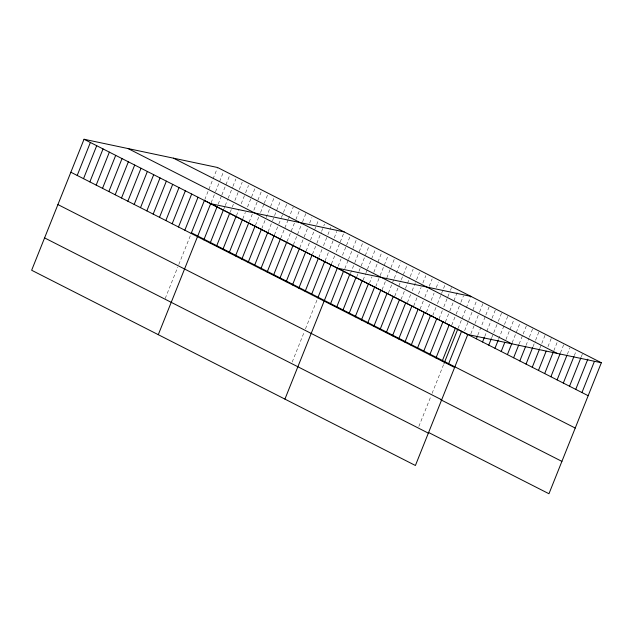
<?xml version="1.0" encoding="UTF-8"?>
<svg xmlns="http://www.w3.org/2000/svg" width="633" height="633" viewBox="0 0 633 633"><rect width="100%" height="100%" fill="white"/><g stroke="black" fill="none" stroke-linecap="round" stroke-linejoin="round"><path stroke-width="0.47" stroke-dasharray="3.17 2.37" d="M165.205 298.499L177.786 267.047M178.807 264.483L190.81 234.487M204.783 199.553L217.23 168.425M211.113 202.774L215.141 192.701M215.505 191.791L223.196 172.564M218.179 204.166L221.471 195.921M221.835 195.011L229.526 175.784M223.773 209.214L224.873 206.469M225.237 205.559L227.801 199.15M228.173 198.232L232.564 187.241M232.928 186.331L235.864 179.004M230.111 212.443L231.939 207.861M232.303 206.944L233.403 204.198M234.867 200.534L238.894 190.47M239.266 189.552L242.194 182.225M236.441 215.663L239.005 209.254M241.197 203.755L245.232 193.69M245.596 192.772L248.524 185.445M242.771 218.883L245.335 212.474M247.535 206.983L251.19 197.828M251.562 196.91L254.854 188.666M249.101 222.104L252.401 213.867M253.865 210.203L257.528 201.049M257.892 200.131L261.192 191.894M255.439 225.324L258.731 217.087M260.559 212.506L263.858 204.269M264.222 203.351L267.886 194.196M261.769 228.545L265.797 218.472M266.161 217.562L270.188 207.489M270.552 206.572L274.216 197.417M268.099 231.765L272.127 221.7M272.491 220.782L280.554 200.637M274.429 234.985L278.457 224.921M278.829 224.003L281.02 218.512M281.392 217.594L286.884 203.858M280.759 238.214L288.086 219.896M288.45 218.986L293.214 207.086M287.097 241.434L294.416 223.125M295.88 219.461L299.544 210.306M293.427 244.654L302.218 222.681M302.582 221.764L305.881 213.527M299.757 247.875L303.785 237.802M304.156 236.884L307.812 227.73M309.648 223.156L311.84 217.665M306.087 251.095L310.123 241.023M310.486 240.113L316.342 225.459M316.714 224.549L318.177 220.885M312.425 254.316L316.453 244.243M316.816 243.333L321.208 232.343M321.58 231.433L323.408 226.851M323.772 225.934L324.507 224.106M318.755 257.536L322.047 249.299M323.518 245.636L327.546 235.563M327.91 234.653L330.837 227.326M325.085 260.756L328.385 252.52M329.848 248.856L333.876 238.791M334.24 237.873L336.803 231.464M292.201 362.029L304.426 331.478M305.446 328.915L317.45 298.911M331.415 263.985L334.715 255.74M336.178 252.076L339.842 242.922M340.206 242.012L343.505 233.767M338.117 266.287L341.045 258.96M342.508 255.305L346.172 246.142M346.536 245.232L349.835 236.987M344.811 268.59L348.11 260.353M348.474 259.435L352.502 249.37M352.874 248.453L356.529 239.298M350.413 273.646L354.44 263.573M354.812 262.663L358.84 252.591M359.204 251.673L362.867 242.518M356.743 276.866L358.579 272.293M358.943 271.375L360.778 266.794M361.142 265.884L369.197 245.739M363.081 280.087L365.645 273.678M366.009 272.768L367.108 270.014M367.472 269.104L375.527 248.959M369.411 283.307L371.975 276.898M373.802 272.325L381.857 252.179M375.741 286.535L379.768 276.463M380.14 275.545L388.195 255.4M382.071 289.756L386.47 278.765M386.834 277.847L394.525 258.628M388.409 292.976L393.9 279.24M394.264 278.322L400.491 262.758M394.739 296.197L400.966 280.633M401.33 279.715L406.821 265.987M401.069 299.417L405.096 289.344M405.46 288.434L409.86 277.444M410.224 276.526L413.151 269.207M407.399 302.637L410.698 294.4M412.162 290.737L416.19 280.664M416.554 279.746L419.489 272.427M413.737 305.858L417.028 297.621M418.492 293.957L421.056 287.548M422.891 282.975L425.819 275.648M420.067 309.078L423.358 300.841M424.83 297.178L427.758 289.859M429.221 286.195L432.149 278.868M426.397 312.306L429.696 304.062M431.16 300.398L434.088 293.079M436.287 287.58L438.479 282.089M432.727 315.527L436.026 307.282M437.49 303.626L441.154 294.464M441.517 293.554L445.181 284.399M439.065 318.747L442.356 310.502M443.82 306.847L447.484 297.692M447.848 296.774L450.047 291.283M450.411 290.365L451.511 287.619M445.395 321.968L449.422 311.895M449.786 310.977L457.113 292.668M451.725 325.188L455.752 315.115M456.116 314.205L460.515 303.215M460.879 302.297L463.443 295.888M418.84 426.46L430.701 396.804M432.086 393.338L443.749 364.173M458.055 328.408L470.509 297.281M464.638 330.655L476.72 300.446M470.849 333.82L479.276 312.757M479.64 311.847L482.932 303.603M477.796 335.15L485.487 315.922M485.851 315.005L489.151 306.768M484.743 336.479L491.699 319.079M492.063 318.17L495.362 309.925M491.683 337.808L497.91 322.244M498.274 321.327L501.573 313.09M498.63 339.138L504.121 325.402M504.493 324.492L507.785 316.247M505.941 339.549L513.996 319.412M512.16 342.714L520.215 322.569M519.1 344.043L522.763 334.889M523.127 333.971L526.427 325.734M526.047 345.373L528.974 338.046M529.346 337.128L532.638 328.891M532.994 346.702L535.194 341.211M535.558 340.293L538.849 332.056M539.941 348.031L541.405 344.368M541.769 343.45L545.068 335.213M547.98 346.615L551.28 338.378M553.828 350.69L557.491 341.535M560.411 352.937L563.702 344.7M567.358 354.266L569.922 347.857M574.297 355.596L576.133 351.022M581.244 356.925L582.344 354.179"/><path stroke-width="0.95" d="M601.35 362.749L217.594 167.508L84.039 139.26L31.65 270.251L415.406 465.492L467.795 334.501L601.35 362.749L548.961 493.74L428.581 432.489M77.194 175.444L90.377 142.488M83.524 178.664L96.707 145.709M89.854 181.885L103.037 148.929M96.184 185.105L109.367 152.149M102.522 188.333L115.704 155.37M108.852 191.554L122.034 158.59M115.182 194.774L128.364 161.811M121.512 197.994L134.694 165.031M127.85 201.215L141.032 168.259M134.18 204.435L147.362 171.48M140.51 207.656L153.692 174.7M146.84 210.884L160.022 177.92M153.178 214.104L166.36 181.141M159.508 217.325L172.69 184.361M165.838 220.545L179.02 187.582M172.168 223.766L185.35 190.81M178.498 226.986L191.688 194.03M184.836 230.206L198.018 197.251M191.166 233.427L204.412 200.471L588.168 395.704M158.29 334.683L210.678 203.691L344.233 231.939M203.826 239.875L217.016 206.912M210.164 243.096L223.346 210.132M216.494 246.316L229.676 213.353M222.824 249.537L236.006 216.581M229.154 252.757L242.344 219.801M235.492 255.977L248.674 223.022M241.822 259.198L255.004 226.242M248.152 262.426L261.334 229.463M254.482 265.646L267.664 232.683M260.82 268.867L274.002 235.903M267.15 272.087L280.332 239.132M273.48 275.308L286.662 242.352M279.81 278.528L292.992 245.572M286.148 281.748L299.33 248.793M292.478 284.977L305.66 252.013M298.808 288.197L311.99 255.234M305.138 291.417L318.32 258.454M311.476 294.638L324.658 261.674M317.806 297.858L331.051 264.895M284.929 399.106L337.318 268.123L470.873 296.363M330.347 304.244L343.529 271.28M336.566 307.401L349.748 274.445M342.777 310.566L355.96 277.602M348.989 313.723L362.171 280.767M355.2 316.888L368.382 283.924M361.411 320.045L374.601 287.089M367.631 323.21L380.813 290.246M373.842 326.367L387.024 293.411M380.053 329.532L393.235 296.568M386.265 332.689L399.447 299.733M392.484 335.854L405.666 302.891M398.695 339.011L411.877 306.055M404.906 342.176L418.089 309.213M411.118 345.333L424.3 312.378M417.337 348.498L430.519 315.535M423.548 351.655L436.73 318.7M429.76 354.82L442.942 321.857M435.971 357.977L449.153 325.022M442.19 361.142L455.372 328.179M444.089 363.342L457.691 329.326M448.401 364.299L461.584 331.344M476.332 338.805L477.432 336.06M482.544 341.97L484.372 337.389M488.755 345.127L491.319 338.718M494.966 348.292L498.266 340.056M501.186 351.45L504.841 342.295M507.397 354.615L511.788 343.624M513.608 357.772L518.736 344.953M519.82 360.937L525.683 346.291M526.039 364.094L532.63 347.62M532.25 367.259L539.569 348.949M538.461 370.416L546.152 351.196M544.673 373.581L553.1 352.526M550.892 376.738L560.047 353.855M557.103 379.903L566.986 355.184M563.315 383.06L573.933 356.514M569.526 386.225L580.88 357.843M575.737 389.382L587.828 359.172M581.956 392.547L594.403 361.419M173.521 158.187L557.277 353.428M128.111 148.581L511.868 343.822M84.039 139.26L467.795 334.501M191.475 232.817L575.231 428.058M70.856 172.223L454.613 367.464M57.92 204.57L441.676 399.811M440.742 399.747L561.898 461.386M44.587 237.905L428.343 433.138"/></g></svg>
